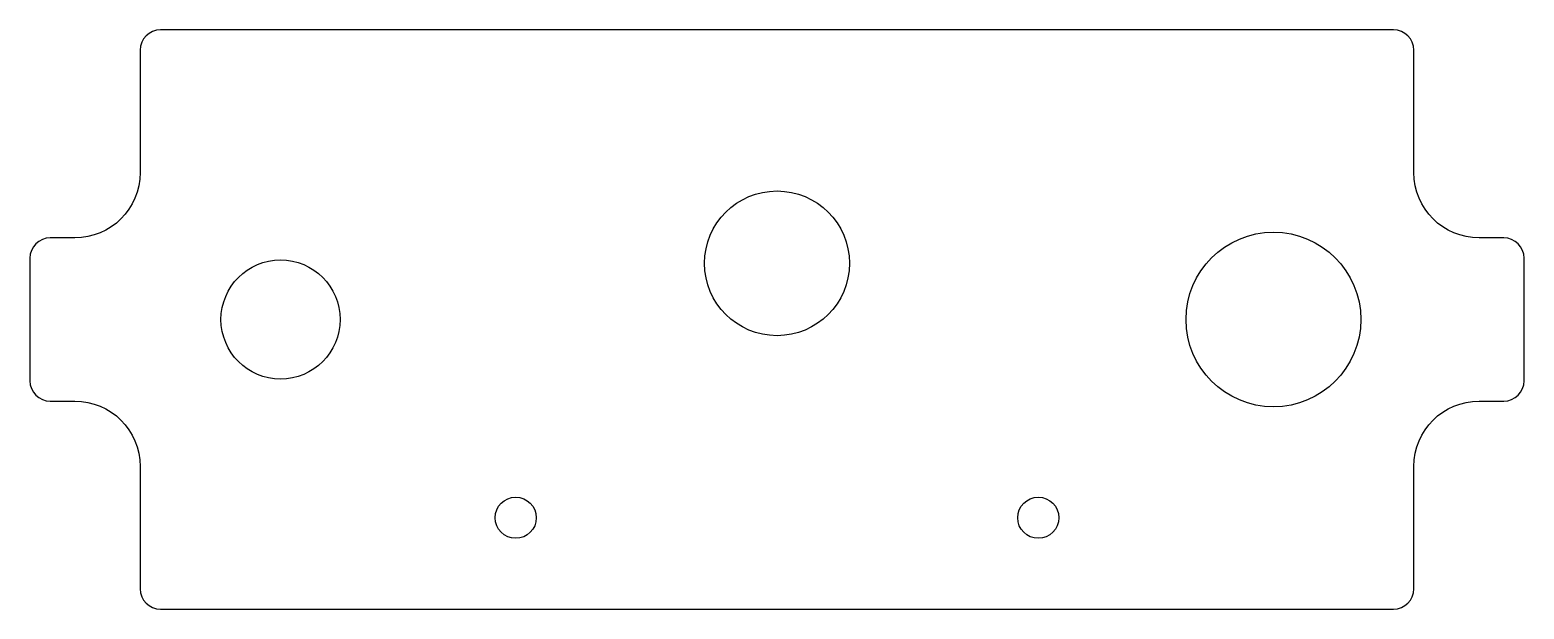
# Model space of a CAD drawing. Header units: inches. Extents: x 0.02 to 5.73, y -2.23 to -0.02.
import ezdxf

# ---------------------------------------------------------------- set-up
doc = ezdxf.new("R2010")
doc.units = ezdxf.units.IN
doc.layers.get('0').update_dxf_attribs({"linetype": 'CONTINUOUS'})

msp = doc.modelspace()

# ---------------------------------------------------------------- linework, layer by layer
msp.add_lwpolyline([(5.5625, -1.4375), (5.65625, -1.4375, 0.41421356), (5.734375, -1.359375), (5.734375, -0.890625, 0.41421356), (5.65625, -0.8125), (5.5625, -0.8125, -0.41421356), (5.3125, -0.5625), (5.3125, -0.09375, 0.41421356), (5.234375, -0.015625), (0.515625, -0.015625, 0.41421356), (0.4375, -0.09375), (0.4375, -0.5625, -0.41421356), (0.1875, -0.8125), (0.09375, -0.8125, 0.41421356), (0.015625, -0.890625), (0.015625, -1.359375, 0.41421356), (0.09375, -1.4375), (0.1875, -1.4375, -0.41421356), (0.4375, -1.6875), (0.4375, -2.15625, 0.41421356), (0.515625, -2.234375), (5.234375, -2.234375, 0.41421356), (5.3125, -2.15625), (5.3125, -1.6875, -0.41421356)], format="xyb", close=True)
for centre, radius in [((2.875, -0.909843), 0.277165), ((4.775, -1.125), 0.3345), ((0.975, -1.125), 0.227953), ((1.875, -1.884375), 0.07874), ((3.875, -1.884375), 0.07874)]:
    msp.add_circle(centre, radius)

doc.saveas('drawing.dxf')
